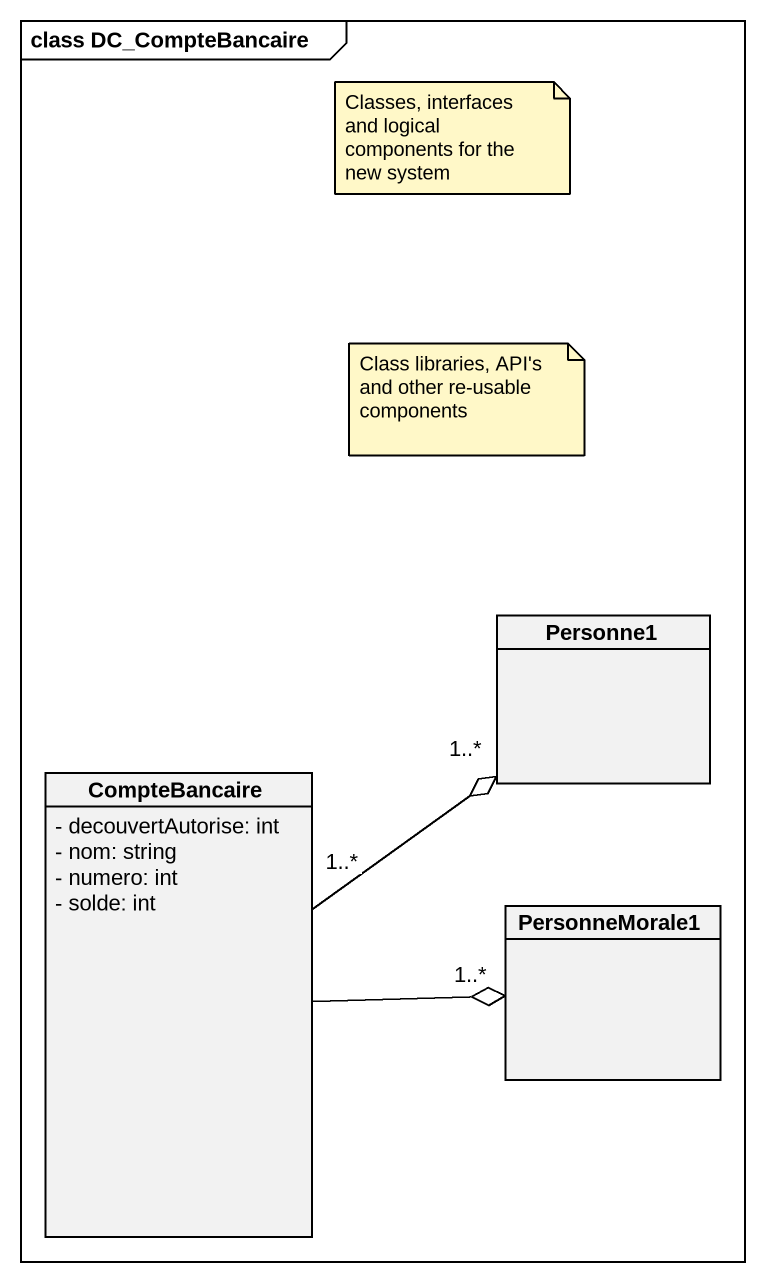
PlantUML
@startuml
mainframe class DC_CompteBancaire
hide circle
hide empty members
skinparam classAttributeIconSize 0
class Personne1
class CompteBancaire {
  - decouvertAutorise: int
  - nom: string
  - numero: int
  - solde: int
}
class PersonneMorale1
CompteBancaire "1..*" -up-o "1..*" Personne1
CompteBancaire -right-o "1..*" PersonneMorale1
note as N1
  Classes, interfaces and logical components for the new system
end note
note as N2
  Class libraries, API's and other re-usable components
end note
@enduml
